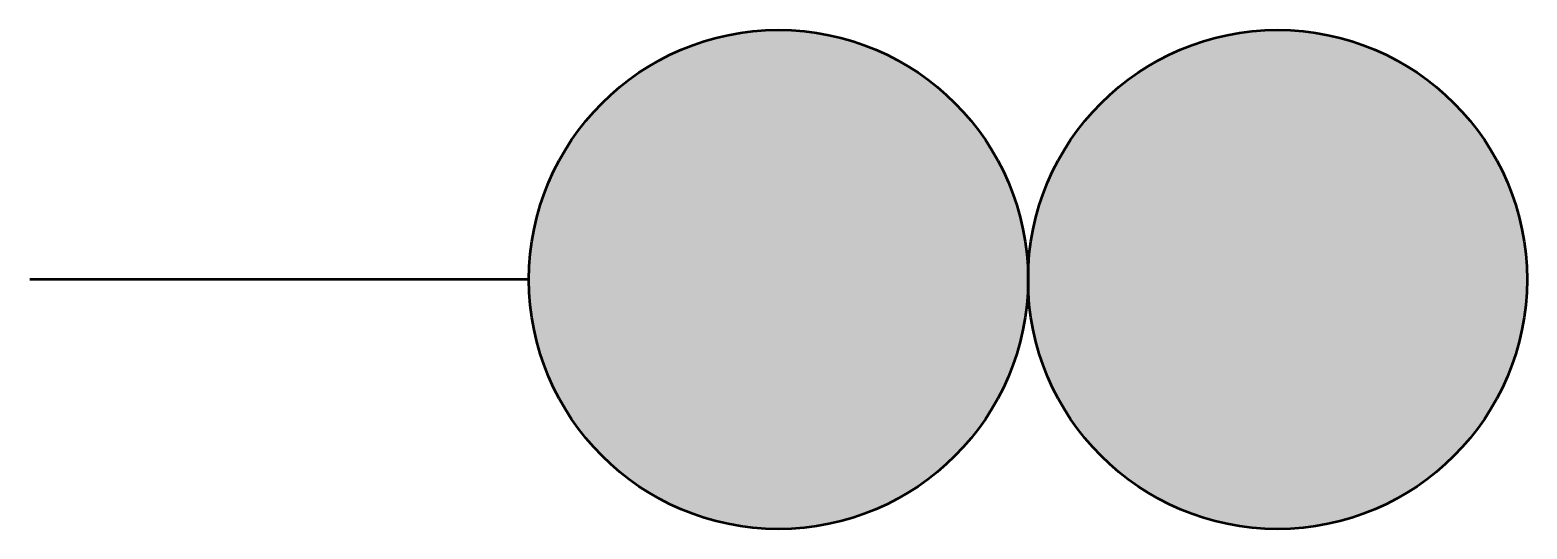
# Model space of a CAD drawing. Extents: x 0 to 0.3, y -0.05 to 0.05.
import ezdxf

# ---------------------------------------------------------------- set-up
doc = ezdxf.new("R2010")
doc.units = 0
doc.header["$LTSCALE"] = 35
doc.header["$MEASUREMENT"] = 0
doc.layers.add('Eletrico', color=5, linetype='CONTINUOUS')

msp = doc.modelspace()

# ---------------------------------------------------------------- hatches: boundary and pattern name
at = {"layer": 'Eletrico', "lineweight": 50}
for points in [[(0.1, 0, 1), (0.2, 0, 1)], [(0.2, 0, 1), (0.3, 0, 1)]]:
    msp.add_hatch(color=256, dxfattribs=at).paths.add_polyline_path(points)

# ---------------------------------------------------------------- linework, layer by layer
msp.add_lwpolyline([(0.1, 0), (0, 0)], dxfattribs=at)
for centre in [(0.15, 0), (0.25, 0)]:
    msp.add_circle(centre, 0.05, dxfattribs=at)

doc.saveas('drawing.dxf')
